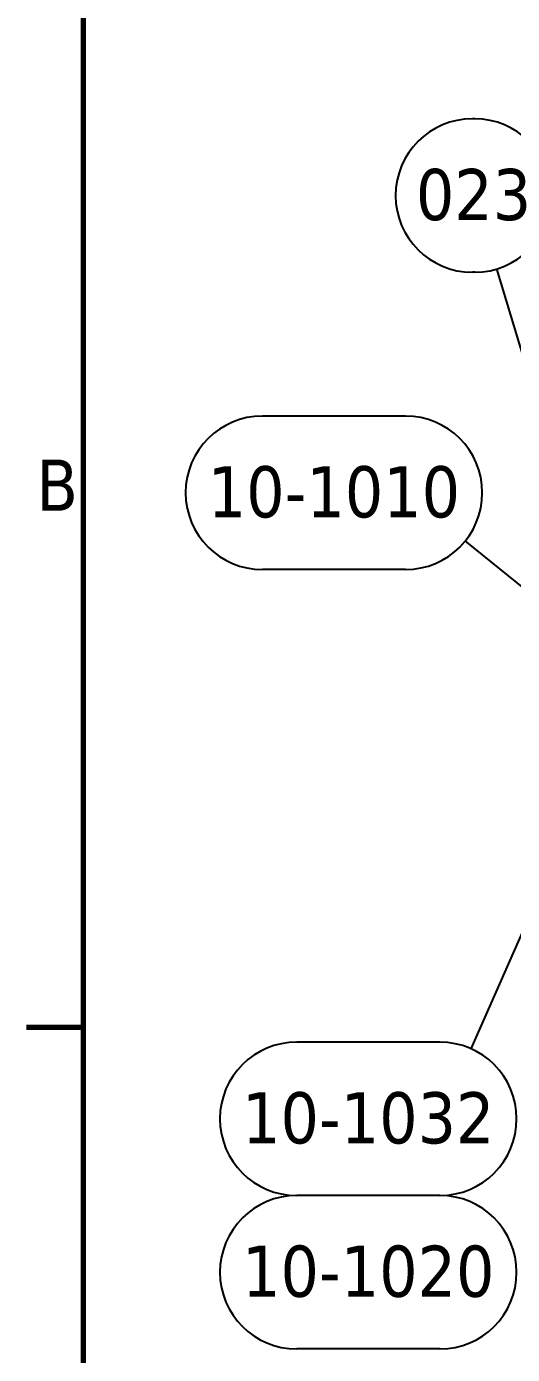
# Model space of a CAD drawing. Header units: millimetres. Extents: x -1492 to 2520, y -1551 to 1782.
# Drawn here: x 37 to 236, y 311 to 857 of the extents above; entities that cross this region are included whole.
import ezdxf

# ---------------------------------------------------------------- set-up
doc = ezdxf.new("R2010")
doc.units = ezdxf.units.MM
doc.header["$LTSCALE"] = 6
doc.layers.add('Border (ISO)', color=7, linetype='Continuous', lineweight=70)
doc.layers.add('Symbol (ISO)', color=7, linetype='Continuous', lineweight=25)
doc.styles.add('Note Text (ISO)', font='tahoma.ttf')

# ---------------------------------------------------------------- blocks, each defined once
blk = doc.blocks.new('Borders Default Border')
at = {"layer": 'Border (ISO)'}
blk.add_line((10, 74.25), (6.1, 74.25), dxfattribs=at)
at = {"layer": 'Border (ISO)', "flags": 128}
blk.add_lwpolyline([(10, 10), (10, 287), (410, 287), (410, 10), (10, 10)], dxfattribs=at)
at = {"layer": 'Border (ISO)', "insert": (6.782, 109.625), "char_height": 3.5, "attachment_point": 7, "style": 'Note Text (ISO)'}
blk.add_mtext('B', dxfattribs=at)
blk = doc.blocks.new('Balloon11')
at = {"layer": 'Symbol (ISO)'}
for p, q in [((32.004, 116.102), (22.218, 116.102)), ((48.454, 97.539), (36.079, 107.554)), ((32.004, 105.602), (22.218, 105.602)), ((48.769, 97.928), (48.14, 97.151)), ((48.454, 97.539), (50.398, 95.967)), ((50.398, 95.967), (48.769, 97.928)), ((48.14, 97.151), (50.398, 95.967))]:
    blk.add_line(p, q, dxfattribs=at)
at = {"layer": 'Symbol (ISO)', "flags": 128}
blk.add_lwpolyline([(48.14, 97.151), (50.398, 95.967), (48.769, 97.928), (48.14, 97.151)], dxfattribs=at)
at = {"layer": 'Symbol (ISO)'}
for centre, start, end in [((22.218, 110.852), 90, 270), ((32.004, 110.852), 270, 90)]:
    blk.add_arc(centre, 5.25, start, end, dxfattribs=at)
blk.add_solid([(48.14, 97.151), (50.398, 95.967), (48.769, 97.928), (48.14, 97.151)], dxfattribs=at)
at = {"layer": 'Symbol (ISO)', "insert": (27.111, 110.889), "char_height": 3.5, "attachment_point": 5, "style": 'Note Text (ISO)'}
blk.add_mtext('10-1010', dxfattribs=at)
blk = doc.blocks.new('Balloon25')
at = {"layer": 'Symbol (ISO)'}
for p, q in [((36.734, 136.448), (36.574, 136.448)), ((36.734, 125.948), (36.574, 125.948)), ((43.678, 108.111), (38.241, 126.187)), ((44.156, 108.255), (43.199, 107.967)), ((44.398, 105.717), (44.156, 108.255)), ((43.199, 107.967), (44.398, 105.717)), ((43.678, 108.111), (44.398, 105.717))]:
    blk.add_line(p, q, dxfattribs=at)
at = {"layer": 'Symbol (ISO)', "flags": 128}
blk.add_lwpolyline([(43.199, 107.967), (44.398, 105.717), (44.156, 108.255), (43.199, 107.967)], dxfattribs=at)
at = {"layer": 'Symbol (ISO)'}
for centre, start, end in [((36.574, 131.198), 90, 270), ((36.734, 131.198), 270, 90)]:
    blk.add_arc(centre, 5.25, start, end, dxfattribs=at)
blk.add_solid([(43.199, 107.967), (44.398, 105.717), (44.156, 108.255), (43.199, 107.967)], dxfattribs=at)
at = {"layer": 'Symbol (ISO)', "insert": (36.654, 131.235), "char_height": 3.5, "attachment_point": 5, "style": 'Note Text (ISO)'}
blk.add_mtext('023', dxfattribs=at)
blk = doc.blocks.new('Balloon26')
at = {"layer": 'Symbol (ISO)'}
for p, q in [((44.648, 91.404), (43.183, 89.317)), ((43.641, 89.116), (44.648, 91.404)), ((44.098, 88.914), (44.648, 91.404)), ((43.641, 89.116), (36.458, 72.791)), ((43.183, 89.317), (44.098, 88.914)), ((34.351, 73.252), (24.564, 73.252)), ((34.351, 62.752), (24.564, 62.752)), ((34.351, 62.752), (24.564, 62.752)), ((34.351, 52.252), (24.564, 52.252))]:
    blk.add_line(p, q, dxfattribs=at)
at = {"layer": 'Symbol (ISO)', "flags": 128}
blk.add_lwpolyline([(44.098, 88.914), (44.648, 91.404), (43.183, 89.317), (44.098, 88.914)], dxfattribs=at)
at = {"layer": 'Symbol (ISO)'}
for centre, start, end in [((24.564, 68.002), 90, 270), ((34.351, 68.002), 270, 90), ((24.564, 57.502), 90, 270), ((34.351, 57.502), 270, 90)]:
    blk.add_arc(centre, 5.25, start, end, dxfattribs=at)
blk.add_solid([(44.098, 88.914), (44.648, 91.404), (43.183, 89.317), (44.098, 88.914)], dxfattribs=at)
at = {"layer": 'Symbol (ISO)', "char_height": 3.5, "attachment_point": 5, "style": 'Note Text (ISO)'}
for s, insert in [('10-1032', (29.458, 68.039)), ('10-1020', (29.458, 57.539))]:
    blk.add_mtext(s, dxfattribs=dict(at, insert=insert))

msp = doc.modelspace()

# ---------------------------------------------------------------- block references
at = {"xscale": 6, "yscale": 6, "zscale": 6}
msp.add_blockref('Borders Default Border', (0, 0), dxfattribs=at)
at = {"layer": 'Symbol (ISO)', "xscale": 6, "yscale": 6, "zscale": 6}
for name in ['Balloon25', 'Balloon11', 'Balloon26']:
    msp.add_blockref(name, (0, 0), dxfattribs=at)

doc.saveas('drawing.dxf')
